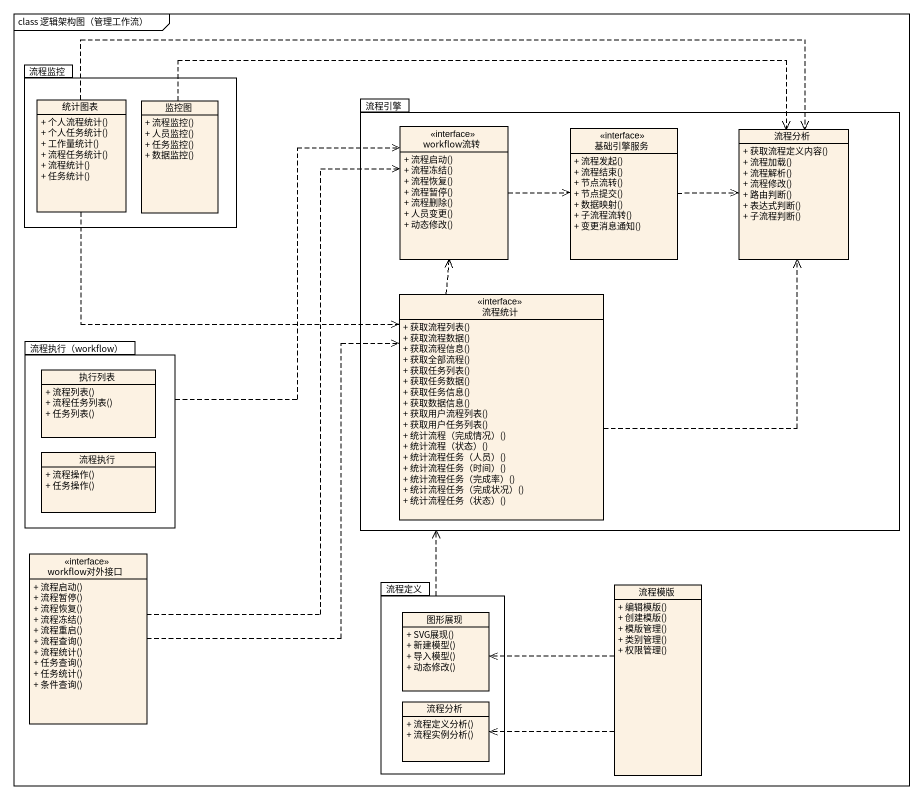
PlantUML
@startuml
mainframe class 逻辑架构图（管理工作流）
hide circle
hide empty members
skinparam classAttributeIconSize 0
package 流程监控 {
  class 统计图表 {
    + 个人流程统计()
    + 个人任务统计()
    + 工作量统计()
    + 流程任务统计()
    + 流程统计()
    + 任务统计()
  }
  class 监控图 {
    + 流程监控()
    + 人员监控()
    + 任务监控()
    + 数据监控()
  }
}
package 流程引擎 {
  interface workflow流转 <<interface>> {
    + 流程启动()
    + 流程冻结()
    + 流程恢复()
    + 流程暂停()
    + 流程删除()
    + 人员变更()
    + 动态修改()
  }
  interface 基础引擎服务 <<interface>> {
    + 流程发起()
    + 流程结束()
    + 节点流转()
    + 节点提交()
    + 数据映射()
    + 子流程流转()
    + 变更消息通知()
  }
  class 流程分析 {
    + 获取流程定义内容()
    + 流程加载()
    + 流程解析()
    + 流程修改()
    + 路由判断()
    + 表达式判断()
    + 子流程判断()
  }
  interface 流程统计 <<interface>> {
    + 获取流程列表()
    + 获取流程数据()
    + 获取流程信息()
    + 获取全部流程()
    + 获取任务列表()
    + 获取任务数据()
    + 获取任务信息()
    + 获取数据信息()
    + 获取用户流程列表()
    + 获取用户任务列表()
    + 统计流程（完成情况）()
    + 统计流程（状态）()
    + 统计流程任务（人员）()
    + 统计流程任务（时间）()
    + 统计流程任务（完成率）()
    + 统计流程任务（完成状况）()
    + 统计流程任务（状态）()
  }
}
package "流程执行（workflow）" as 流程执行_workflow {
  class 执行列表 {
    + 流程列表()
    + 流程任务列表()
    + 任务列表()
  }
  class 流程执行 {
    + 流程操作()
    + 任务操作()
  }
}
interface workflow对外接口 <<interface>> {
  + 流程启动()
  + 流程暂停()
  + 流程恢复()
  + 流程冻结()
  + 流程重启()
  + 流程查询()
  + 流程统计()
  + 任务查询()
  + 任务统计()
  + 条件查询()
}
package 流程定义 {
  class 图形展现 {
    + SVG展现()
    + 新建模型()
    + 导入模型()
    + 动态修改()
  }
  class "流程分析" as 流程分析_2 {
    + 流程定义分析()
    + 流程实例分析()
  }
}
class 流程模版 {
  + 编辑模版()
  + 创建模版()
  + 模版管理()
  + 类别管理()
  + 权限管理()
}
统计图表 .right.> 流程分析
统计图表 .right.> 流程统计
监控图 .right.> 流程分析
workflow流转 .right.> 基础引擎服务
基础引擎服务 .right.> 流程分析
流程统计 .up.> workflow流转
流程统计 .up.> 流程分析
流程执行_workflow .up.> workflow流转
workflow对外接口 .up.> workflow流转
workflow对外接口 .right.> 流程统计
流程定义 .up.> 流程引擎
流程模版 .left.> 图形展现
流程模版 .left.> 流程分析_2
@enduml
